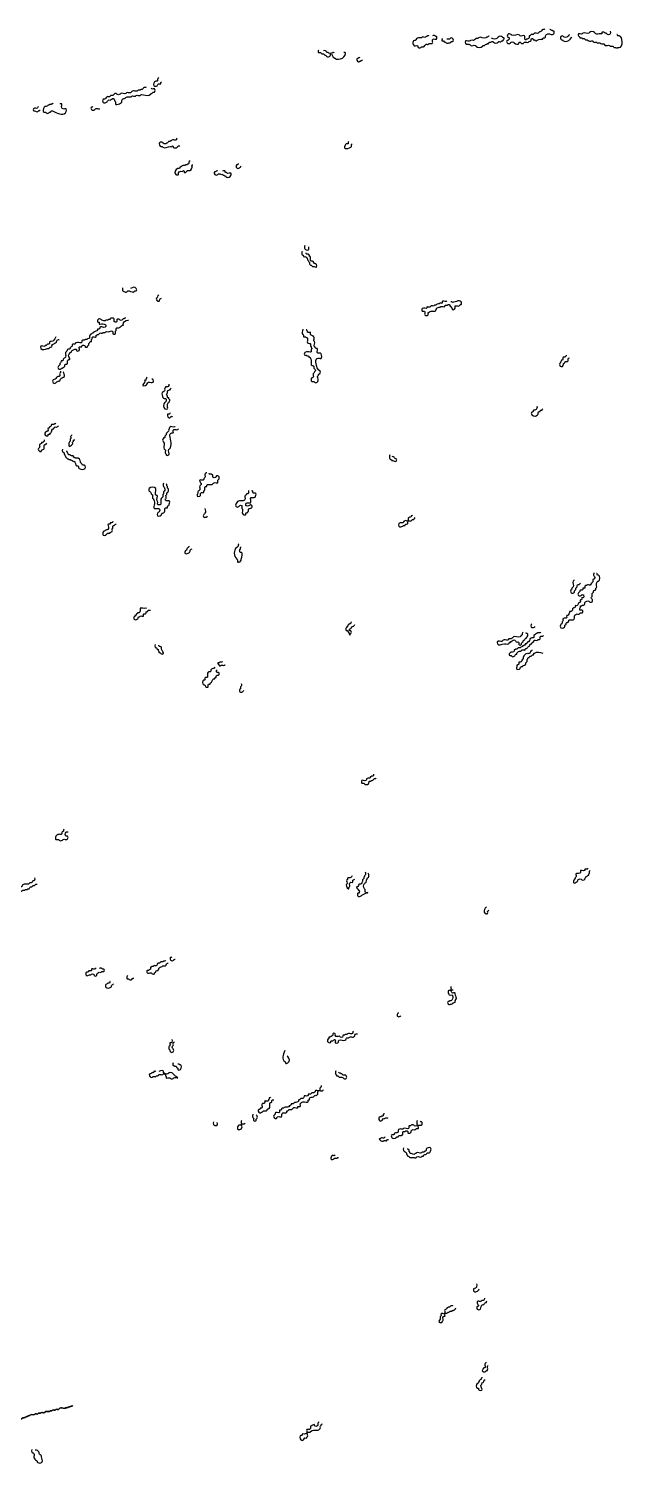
# Model space of a CAD drawing. Header units: metres. Extents: x 0 to 100, y 0 to 141.
# Drawn here: x 77.2 to 100.1, y 85.2 to 140.6 of the extents above; entities that cross this region are included whole.
import ezdxf

# ---------------------------------------------------------------- set-up
doc = ezdxf.new("R2010")
doc.units = ezdxf.units.M

msp = doc.modelspace()

# ---------------------------------------------------------------- linework, layer by layer
for points in [[(92.625, 140.3), (92.6, 140.275), (92.575, 140.275), (92.55, 140.25), (92.525, 140.25), (92.5, 140.225), (92.375, 140.225), (92.35, 140.2), (92.275, 140.2), (92.125, 140.125), (92.1, 140.1), (92.075, 140.1), (92.025, 140.05), (92.025, 139.95), (92.05, 139.925), (92.05, 139.9), (92.2, 139.9), (92.225, 139.825), (92.325, 139.825), (92.35, 139.85), (92.425, 139.85), (92.525, 139.95), (92.625, 139.95), (92.65, 139.975), (92.725, 139.975), (92.775, 140), (92.775, 140.125), (92.8, 140.15), (92.925, 140.15), (92.925, 140.25), (92.9, 140.25), (92.875, 140.275), (92.775, 140.275)], [(93.15, 140.175), (93.15, 140.075), (93.2, 140.075), (93.25, 140.025), (93.275, 140.025), (93.3, 140), (93.4, 140), (93.475, 140.025), (93.5, 140.05), (93.55, 140.05), (93.55, 140.175), (93.45, 140.175), (93.425, 140.15), (93.325, 140.15)], [(94.95, 140.275), (94.9, 140.225), (94.85, 140.225), (94.825, 140.2), (94.55, 140.2), (94.525, 140.175), (94.45, 140.175), (94.425, 140.15), (94.35, 140.1), (94.25, 140.1), (94.225, 140.075), (94.05, 140.075), (94.05, 139.975), (94.075, 139.95), (94.1, 139.95), (94.225, 139.925), (94.25, 139.9), (94.425, 139.9), (94.45, 139.875), (94.7, 139.875), (94.725, 139.9), (94.775, 139.9), (94.8, 139.925), (94.85, 139.95), (94.875, 139.95), (94.9, 139.975), (94.95, 139.975), (94.95, 140), (94.975, 140.025), (95, 140.025), (95.1, 140.05), (95.125, 140.025), (95.3, 140.025), (95.325, 140.05), (95.425, 140.05), (95.45, 140.075), (95.475, 140.075), (95.5, 140.1), (95.525, 140.2), (95.5, 140.2), (95.475, 140.225), (95.3, 140.225), (95.25, 140.175), (95.075, 140.175), (95.05, 140.2)], [(97.1, 140.55), (97.075, 140.525), (97.025, 140.525), (96.925, 140.425), (96.9, 140.425), (96.85, 140.375), (96.7, 140.375), (96.65, 140.325), (96.625, 140.325), (96.55, 140.3), (96.525, 140.275), (96.5, 140.275), (96.5, 140.225), (96.425, 140.15), (96.4, 140.15), (96.375, 140.125), (96.35, 140.125), (96.325, 140.275), (96.15, 140.275), (96.125, 140.3), (95.825, 140.3), (95.8, 140.325), (95.675, 140.325), (95.675, 140.225), (95.7, 140.225), (95.725, 140.15), (95.675, 140.1), (95.65, 140.1), (95.65, 140), (95.775, 140), (95.8, 140.025), (95.9, 140.025), (95.925, 140), (96.1, 139.975), (96.1, 140), (96.125, 140.025), (96.15, 140.025), (96.175, 140), (96.3, 140), (96.325, 140.025), (96.475, 140.025), (96.5, 140.05), (96.575, 140.1), (96.575, 140.15), (96.6, 140.175), (96.625, 140.175), (96.65, 140.15), (96.65, 140.125), (96.7, 140.125), (96.725, 140.1), (96.95, 140.15), (97.025, 140.15), (97.025, 140.175), (97.05, 140.2), (97.1, 140.2), (97.125, 140.225), (97.125, 140.275), (97.175, 140.325), (97.225, 140.35), (97.45, 140.35), (97.45, 140.45), (97.425, 140.45), (97.4, 140.475), (97.375, 140.475), (97.325, 140.525), (97.3, 140.525)], [(98.05, 140.325), (97.95, 140.225), (97.85, 140.225), (97.825, 140.25), (97.725, 140.25), (97.75, 140.125), (97.775, 140.125), (97.8, 140.1), (98.025, 140.1), (98.15, 140.225)], [(99.625, 140.45), (99.625, 140.35), (99.6, 140.325), (99.525, 140.325), (99.475, 140.375), (99.425, 140.375), (99.4, 140.4), (99.3, 140.4), (99.3, 140.35), (99.25, 140.35), (99.075, 140.35), (99.025, 140.4), (98.825, 140.4), (98.8, 140.375), (98.575, 140.375), (98.55, 140.35), (98.4, 140.35), (98.425, 140.25), (98.45, 140.225), (98.45, 140.2), (98.525, 140.2), (98.55, 140.175), (98.625, 140.175), (98.675, 140.125), (98.7, 140.125), (98.775, 140.1), (98.8, 140.075), (98.95, 140.075), (99, 140.025), (99.1, 140.025), (99.125, 140), (99.225, 140), (99.25, 139.975), (99.4, 139.95), (99.4, 139.925), (99.425, 139.9), (99.6, 139.9), (99.625, 139.875), (99.725, 139.875), (99.775, 139.825), (99.825, 139.825), (99.9, 139.8), (99.925, 139.825), (99.975, 139.825), (99.975, 140.275), (99.925, 140.275), (99.9, 140.3), (99.9, 140.325), (99.875, 140.325)], [(88.375, 139.725), (88.375, 139.625), (88.45, 139.625), (88.5, 139.575), (88.575, 139.575), (88.625, 139.525), (88.65, 139.525), (88.7, 139.475), (88.825, 139.5), (88.825, 139.6), (88.775, 139.6), (88.75, 139.625), (88.725, 139.625), (88.65, 139.7), (88.575, 139.7)], [(88.975, 139.65), (88.95, 139.625), (88.9, 139.625), (88.9, 139.525), (89.4, 139.525), (89.4, 139.625), (89.35, 139.625)], [(89.975, 139.45), (89.95, 139.425), (89.925, 139.425), (89.9, 139.4), (89.875, 139.4), (89.85, 139.375), (89.95, 139.275), (89.975, 139.3), (90, 139.3), (90.025, 139.325), (90.05, 139.325), (90.075, 139.35)], [(82.2, 138.675), (82.2, 138.625), (82.175, 138.6), (82.175, 138.55), (82.15, 138.525), (82.1, 138.525), (82.025, 138.35), (82.15, 138.35), (82.225, 138.425), (82.3, 138.425), (82.3, 138.475), (82.325, 138.5)], [(81.725, 138.3), (81.7, 138.275), (81.65, 138.275), (81.575, 138.2), (81.525, 138.2), (81.5, 138.175), (81.425, 138.175), (81.4, 138.15), (81.275, 138.15), (81.15, 138.1), (81.125, 138.075), (80.975, 138.075), (80.95, 138.05), (80.75, 138.05), (80.725, 138.025), (80.6, 138.025), (80.575, 138.05), (80.475, 138), (80.45, 137.975), (80.375, 137.975), (80.325, 137.925), (80.225, 137.925), (80.125, 137.825), (80.075, 137.825), (80.075, 137.7), (80.175, 137.7), (80.225, 137.725), (80.3, 137.8), (80.375, 137.8), (80.4, 137.825), (80.425, 137.825), (80.45, 137.85), (80.475, 137.85), (80.5, 137.825), (80.525, 137.75), (80.55, 137.725), (80.55, 137.65), (80.7, 137.65), (80.8, 137.75), (80.8, 137.775), (80.875, 137.85), (80.9, 137.85), (80.95, 137.9), (81.05, 137.925), (81.15, 137.925), (81.175, 137.95), (81.325, 137.95), (81.35, 137.975), (81.5, 137.975), (81.525, 138), (81.625, 138), (81.9, 138.025), (81.925, 138.05), (81.95, 138.05), (82, 138.1), (82.05, 138.1), (82.05, 138.225), (81.95, 138.225), (81.925, 138.25)], [(77.575, 137.55), (77.5, 137.475), (77.4, 137.475), (77.4, 137.375), (77.425, 137.375), (77.55, 137.35), (77.575, 137.375), (77.6, 137.375), (77.625, 137.4), (77.65, 137.4)], [(78.15, 137.675), (78.125, 137.65), (78.1, 137.65), (78.075, 137.625), (78, 137.625), (77.975, 137.6), (77.95, 137.6), (77.925, 137.575), (77.8, 137.525), (77.8, 137.325), (77.85, 137.325), (77.875, 137.3), (77.975, 137.3), (78, 137.325), (78.025, 137.325), (78.075, 137.375), (78.175, 137.35), (78.65, 137.35), (78.65, 137.45), (78.525, 137.45), (78.475, 137.5), (78.475, 137.65), (78.4, 137.65)], [(79.675, 137.55), (79.65, 137.525), (79.625, 137.525), (79.625, 137.425), (79.75, 137.425), (79.775, 137.45), (79.95, 137.45)], [(82.925, 136.325), (82.9, 136.3), (82.9, 136.275), (82.875, 136.25), (82.725, 136.25), (82.7, 136.225), (82.675, 136.225), (82.65, 136.2), (82.625, 136.2), (82.575, 136.175), (82.525, 136.125), (82.4, 136.125), (82.375, 136.15), (82.25, 136.15), (82.25, 136.05), (82.3, 136), (82.35, 136), (82.375, 135.975), (82.675, 136), (82.725, 136), (82.75, 136.025), (82.775, 136), (82.775, 135.975), (82.925, 135.975), (82.975, 136.025), (83.025, 136.025)], [(89.55, 136.2), (89.525, 136.175), (89.525, 136.125), (89.5, 136.1), (89.45, 136.1), (89.4, 136.05), (89.375, 135.95), (89.575, 135.95), (89.65, 136.025), (89.65, 136.075), (89.675, 136.1)], [(83.425, 135.45), (83.375, 135.4), (83.375, 135.35), (83.35, 135.325), (83.325, 135.325), (83.3, 135.3), (83.25, 135.3), (83.225, 135.275), (83.2, 135.275), (83.125, 135.25), (83.1, 135.225), (83.075, 135.225), (83.05, 135.2), (83.025, 135.2), (83.025, 135.175), (83, 135.15), (82.95, 135.15), (82.875, 134.925), (82.975, 134.925), (82.975, 134.95), (83.075, 135.05), (83.15, 135.05), (83.175, 135.075), (83.2, 135.05), (83.2, 135), (83.275, 135.025), (83.325, 135.075), (83.425, 135.075), (83.475, 135.125), (83.475, 135.15), (83.5, 135.175), (83.5, 135.275), (83.525, 135.3)], [(85.275, 135.35), (85.275, 135.325), (85.25, 135.3), (85.225, 135.3), (85.225, 135.175), (85.325, 135.175), (85.4, 135.25)], [(84.475, 135.075), (84.45, 135.05), (84.425, 135.05), (84.4, 135.025), (84.375, 135.025), (84.375, 134.925), (84.5, 134.925), (84.525, 134.95), (84.625, 134.925), (84.675, 134.925), (84.7, 134.9), (84.725, 134.9), (84.75, 134.875), (84.775, 134.875), (84.8, 134.85), (84.975, 134.85), (85, 134.975), (84.85, 134.975), (84.825, 135), (84.8, 135), (84.775, 135.025), (84.775, 135.05), (84.675, 135.05)], [(87.75, 131.95), (87.75, 131.825), (87.8, 131.775), (87.8, 131.75), (87.85, 131.75), (87.95, 131.65), (87.95, 131.625), (87.975, 131.6), (88, 131.55), (88.025, 131.525), (88.025, 131.475), (88.075, 131.425), (88.1, 131.425), (88.15, 131.375), (88.175, 131.375), (88.3, 131.35), (88.3, 131.45), (88.275, 131.475), (88.25, 131.475), (88.15, 131.575), (88.1, 131.575), (88.075, 131.6), (88.075, 131.675), (88.05, 131.75), (88.025, 131.775), (88.025, 131.8), (87.975, 131.85), (87.925, 131.85), (87.9, 131.875), (87.9, 131.9)], [(87.85, 132.175), (87.85, 132.05), (87.875, 132.025), (88, 132.025), (88, 132.125)], [(80.825, 130.55), (80.825, 130.45), (80.875, 130.4), (81, 130.4), (81.025, 130.425), (81.075, 130.425), (81.275, 130.4), (81.3, 130.425), (81.35, 130.425), (81.35, 130.525), (81.125, 130.525)], [(82.225, 130.275), (82.175, 130.225), (82.175, 130.2), (82.15, 130.175), (82.15, 130.05), (82.25, 130.05), (82.25, 130.075), (82.325, 130.15)], [(93.325, 130.05), (93.3, 130.025), (93.15, 130.025), (93.15, 129.975), (93.125, 129.95), (93.05, 129.95), (93.025, 129.925), (93, 129.925), (92.925, 129.9), (92.9, 129.875), (92.85, 129.875), (92.825, 129.85), (92.725, 129.85), (92.675, 129.8), (92.55, 129.8), (92.55, 129.775), (92.375, 129.75), (92.375, 129.65), (92.45, 129.65), (92.475, 129.625), (92.475, 129.5), (92.6, 129.5), (92.6, 129.575), (92.625, 129.6), (92.75, 129.65), (92.875, 129.65), (92.9, 129.675), (92.9, 129.7), (92.925, 129.725), (92.925, 129.75), (92.95, 129.775), (93.025, 129.8), (93.075, 129.8), (93.1, 129.825), (93.25, 129.825), (93.25, 129.85), (93.275, 129.875), (93.35, 129.875), (93.375, 129.9), (93.45, 129.875), (93.45, 129.825), (93.475, 129.825), (93.5, 129.8), (93.5, 129.775), (93.525, 129.75), (93.525, 129.725), (93.625, 129.725), (93.65, 129.85), (93.8, 129.85), (93.85, 129.9), (93.875, 129.9), (93.875, 130), (93.5, 130), (93.475, 130.025)], [(80.925, 129.4), (80.875, 129.35), (80.85, 129.35), (80.8, 129.3), (80.725, 129.3), (80.7, 129.325), (80.6, 129.325), (80.6, 129.25), (80.575, 129.225), (80.5, 129.25), (80.5, 129.35), (80.35, 129.35), (80.325, 129.325), (80.275, 129.325), (80.25, 129.3), (80.175, 129.3), (80.15, 129.275), (80.1, 129.275), (80.025, 129.3), (80, 129.325), (79.875, 129.325), (79.875, 129.225), (79.9, 129.225), (79.925, 129.2), (79.925, 129.15), (79.95, 129.15), (80.15, 129.125), (80.175, 129.1), (80.175, 129.05), (80.15, 129.025), (79.95, 129.025), (79.95, 129), (79.9, 128.95), (79.85, 128.95), (79.85, 128.925), (79.7, 128.825), (79.675, 128.8), (79.65, 128.8), (79.6, 128.75), (79.575, 128.75), (79.575, 128.725), (79.55, 128.7), (79.55, 128.6), (79.475, 128.575), (79.45, 128.55), (79.375, 128.55), (79.35, 128.525), (79.275, 128.525), (79.25, 128.5), (79.25, 128.45), (79.225, 128.425), (79.175, 128.425), (79, 128.4), (78.975, 128.375), (78.9, 128.375), (78.875, 128.35), (78.875, 128.3), (78.8, 128.225), (78.8, 128.2), (78.775, 128.175), (78.725, 128.175), (78.65, 128.075), (78.625, 128.05), (78.625, 127.875), (78.525, 127.775), (78.525, 127.75), (78.5, 127.725), (78.45, 127.725), (78.45, 127.7), (78.425, 127.65), (78.4, 127.625), (78.4, 127.575), (78.35, 127.525), (78.35, 127.425), (78.45, 127.425), (78.475, 127.45), (78.5, 127.45), (78.525, 127.475), (78.6, 127.525), (78.6, 127.575), (78.625, 127.6), (78.675, 127.6), (78.7, 127.625), (78.7, 127.725), (78.75, 127.775), (78.775, 127.775), (78.75, 127.9), (78.75, 127.975), (78.775, 128), (78.775, 128.025), (78.8, 128.05), (78.825, 128.05), (78.85, 128.075), (78.85, 128.1), (78.875, 128.125), (78.975, 128.175), (79.025, 128.175), (79.05, 128.15), (79.05, 128.125), (79.15, 128.125), (79.15, 128.25), (79.175, 128.275), (79.25, 128.275), (79.25, 128.3), (79.35, 128.325), (79.375, 128.3), (79.375, 128.275), (79.475, 128.275), (79.475, 128.3), (79.525, 128.35), (79.525, 128.4), (79.55, 128.425), (79.575, 128.475), (79.625, 128.475), (79.625, 128.55), (79.65, 128.575), (79.65, 128.625), (79.675, 128.65), (79.8, 128.65), (79.8, 128.7), (79.825, 128.725), (79.875, 128.75), (79.9, 128.75), (79.95, 128.8), (80.05, 128.8), (80.075, 128.825), (80.15, 128.825), (80.175, 128.85), (80.275, 128.85), (80.425, 128.875), (80.45, 128.85), (80.45, 128.775), (80.55, 128.775), (80.55, 128.875), (80.575, 128.9), (80.575, 128.975), (80.6, 129), (80.625, 129), (80.725, 129.025), (80.775, 129.075), (80.8, 129.075), (80.825, 129.1), (80.85, 129.1), (80.85, 129.125), (81.025, 129.3), (81.05, 129.3)], [(78.25, 128.65), (78.075, 128.475), (78.025, 128.475), (78, 128.45), (78, 128.4), (77.975, 128.375), (77.95, 128.375), (77.9, 128.35), (77.875, 128.325), (77.85, 128.325), (77.825, 128.3), (77.675, 128.3), (77.675, 128.2), (77.925, 128.2), (78, 128.225), (78.025, 128.25), (78.05, 128.25), (78.075, 128.275), (78.1, 128.275), (78.1, 128.325), (78.15, 128.375), (78.2, 128.4), (78.225, 128.425), (78.25, 128.425), (78.275, 128.45), (78.275, 128.475), (78.35, 128.55), (78.375, 128.55)], [(87.775, 128.95), (87.775, 128.75), (87.8, 128.725), (87.8, 128.65), (87.875, 128.65), (87.9, 128.625), (87.925, 128.625), (87.95, 128.6), (87.95, 128.425), (88.025, 128.4), (88.05, 128.4), (88.075, 128.375), (88.075, 128.3), (88.1, 128.275), (88.1, 128.225), (88.125, 128.2), (88.1, 128.175), (88.1, 128.075), (87.85, 128.05), (87.85, 127.95), (87.9, 127.95), (87.925, 127.925), (87.975, 127.925), (88, 127.9), (88, 127.875), (88.025, 127.875), (88.075, 127.825), (88.1, 127.7), (88.1, 127.575), (88.125, 127.55), (88.15, 127.55), (88.2, 127.5), (88.2, 127.45), (88.25, 127.4), (88.25, 127.325), (88.225, 127.3), (88.2, 127.25), (88.175, 127.225), (88.175, 127.1), (88.15, 127.075), (88.125, 127.075), (88.125, 126.925), (88.2, 126.925), (88.225, 126.9), (88.325, 126.9), (88.35, 127.075), (88.35, 127.15), (88.375, 127.175), (88.375, 127.2), (88.4, 127.225), (88.425, 127.225), (88.425, 127.35), (88.4, 127.35), (88.375, 127.375), (88.3, 127.55), (88.3, 127.8), (88.325, 127.825), (88.475, 127.825), (88.475, 128), (88.45, 128.025), (88.35, 128.025), (88.325, 128.05), (88.325, 128.2), (88.25, 128.225), (88.25, 128.25), (88.225, 128.275), (88.225, 128.475), (88.2, 128.5), (88.2, 128.65), (88.175, 128.675), (88.175, 128.7), (88.15, 128.7), (88.1, 128.725), (88.075, 128.75), (88.075, 128.825), (87.975, 128.825), (87.95, 128.85), (87.95, 128.875), (87.925, 128.9), (87.925, 128.925), (87.9, 128.925)], [(97.925, 127.95), (97.925, 127.925), (97.875, 127.875), (97.825, 127.875), (97.8, 127.85), (97.8, 127.775), (97.775, 127.75), (97.75, 127.75), (97.725, 127.7), (97.725, 127.675), (97.7, 127.65), (97.7, 127.525), (97.8, 127.525), (97.8, 127.55), (97.825, 127.575), (97.825, 127.625), (97.875, 127.65), (97.875, 127.675), (97.9, 127.7), (97.975, 127.7), (98, 127.725), (98, 127.8), (98.05, 127.85)], [(78.425, 127.325), (78.425, 127.275), (78.4, 127.25), (78.4, 127.15), (78.375, 127.125), (78.325, 127.125), (78.225, 127.025), (78.15, 127), (78.15, 126.875), (78.25, 126.875), (78.3, 126.925), (78.325, 126.925), (78.35, 126.95), (78.375, 126.95), (78.45, 127.05), (78.475, 127.075), (78.5, 127.075), (78.525, 127.1), (78.55, 127.1), (78.55, 127.275), (78.525, 127.3)], [(81.775, 127.1), (81.75, 127.075), (81.75, 127.05), (81.725, 127.025), (81.725, 127), (81.7, 126.975), (81.675, 126.975), (81.675, 126.95), (81.6, 126.775), (81.7, 126.775), (81.825, 126.9), (82, 126.9), (82, 127), (81.975, 127.025), (81.95, 127.025)], [(82.6, 126.825), (82.6, 126.775), (82.55, 126.725), (82.475, 126.725), (82.475, 126.7), (82.45, 126.675), (82.45, 126.6), (82.35, 126.5), (82.35, 126.4), (82.425, 126.275), (82.475, 126.275), (82.5, 126.25), (82.5, 126.175), (82.45, 126.125), (82.45, 125.875), (82.55, 125.875), (82.55, 126.025), (82.6, 126.125), (82.625, 126.15), (82.625, 126.25), (82.6, 126.275), (82.6, 126.3), (82.575, 126.3), (82.55, 126.325), (82.55, 126.375), (82.525, 126.4), (82.55, 126.5), (82.55, 126.55), (82.6, 126.6), (82.625, 126.6), (82.65, 126.625), (82.675, 126.625), (82.675, 126.65), (82.7, 126.675)], [(82.65, 125.725), (82.65, 125.7), (82.625, 125.675), (82.575, 125.675), (82.55, 125.65), (82.65, 125.525), (82.7, 125.575), (82.725, 125.575), (82.75, 125.6)], [(96.8, 125.975), (96.8, 125.9), (96.725, 125.825), (96.675, 125.825), (96.65, 125.8), (96.65, 125.775), (96.625, 125.75), (96.6, 125.75), (96.6, 125.65), (96.85, 125.675), (96.85, 125.725), (96.9, 125.775), (96.925, 125.775), (96.925, 125.8), (96.95, 125.825), (97, 125.825), (97, 125.85), (97.025, 125.875)], [(78.25, 125.325), (78.225, 125.3), (78.2, 125.3), (78.175, 125.275), (78.1, 125.275), (78.075, 125.25), (78.075, 125.225), (78, 125.175), (78, 125.15), (77.975, 125.125), (77.95, 125.125), (77.95, 125.05), (77.9, 125), (77.875, 125), (77.85, 124.85), (77.95, 124.85), (77.95, 124.875), (77.975, 124.9), (78.025, 124.9), (78.025, 124.925), (78.05, 124.95), (78.1, 125.05), (78.15, 125.1), (78.175, 125.1), (78.175, 125.125), (78.225, 125.175), (78.3, 125.175), (78.35, 125.225)], [(82.85, 125.2), (82.825, 125.175), (82.65, 125.175), (82.65, 125.15), (82.625, 125.125), (82.625, 125.1), (82.6, 125.075), (82.6, 125.025), (82.55, 124.975), (82.5, 124.9), (82.5, 124.875), (82.45, 124.825), (82.45, 124.775), (82.425, 124.75), (82.4, 124.75), (82.4, 124.725), (82.375, 124.7), (82.425, 124.55), (82.425, 124.325), (82.475, 124.275), (82.475, 124.15), (82.5, 124.125), (82.5, 124.1), (82.6, 124.1), (82.6, 124.3), (82.625, 124.325), (82.65, 124.85), (82.65, 124.875), (82.725, 124.95), (82.775, 124.95), (82.775, 125.05), (82.8, 125.075), (82.95, 125.075), (82.975, 125.1)], [(77.8, 124.675), (77.8, 124.65), (77.725, 124.575), (77.7, 124.575), (77.7, 124.55), (77.675, 124.525), (77.625, 124.5), (77.625, 124.4), (77.6, 124.375), (77.6, 124.25), (77.7, 124.25), (77.7, 124.275), (77.75, 124.3), (77.8, 124.35), (77.8, 124.475), (77.825, 124.5), (77.85, 124.5), (77.9, 124.55)], [(78.85, 124.875), (78.85, 124.85), (78.825, 124.825), (78.825, 124.725), (78.8, 124.7), (78.8, 124.625), (78.775, 124.6), (78.775, 124.425), (78.875, 124.5), (78.9, 124.525), (78.9, 124.6), (78.925, 124.625), (78.925, 124.65), (78.95, 124.675), (78.975, 124.675)], [(78.5, 124.325), (78.5, 124.225), (78.575, 124.15), (78.575, 124.125), (78.6, 124.1), (78.6, 124.075), (78.625, 124.05), (78.625, 124.025), (78.65, 124), (78.675, 123.975), (78.7, 123.95), (78.725, 123.95), (78.75, 123.925), (78.8, 123.925), (78.825, 123.9), (78.85, 123.9), (78.9, 123.85), (78.95, 123.85), (79.05, 123.675), (79.1, 123.675), (79.125, 123.65), (79.125, 123.6), (79.15, 123.575), (79.375, 123.575), (79.375, 123.675), (79.35, 123.7), (79.275, 123.7), (79.25, 123.75), (79.2, 123.8), (79.2, 123.825), (79.05, 123.975), (79, 123.975), (78.975, 124), (78.95, 124), (78.925, 124.025), (78.925, 124.05), (78.825, 124.075), (78.8, 124.1), (78.75, 124.1), (78.725, 124.125), (78.725, 124.15), (78.7, 124.175), (78.7, 124.2), (78.675, 124.225), (78.675, 124.25)], [(91.125, 124.1), (91.125, 123.95), (91.15, 123.925), (91.175, 123.925), (91.2, 123.9), (91.2, 123.875), (91.225, 123.875), (91.375, 123.85), (91.375, 123.95), (91.35, 123.95), (91.275, 124.025), (91.25, 124.025), (91.225, 124.05)], [(82.4, 123), (82.4, 122.875), (82.425, 122.85), (82.425, 122.7), (82.4, 122.675), (82.4, 122.6), (82.375, 122.575), (82.375, 122.475), (82.325, 122.425), (82.3, 122.25), (82.3, 122.2), (82.275, 122.175), (82.2, 122.175), (82.175, 122.2), (82.175, 122.3), (82.15, 122.325), (82.15, 122.525), (82.125, 122.525), (82.1, 122.8), (81.85, 122.8), (81.85, 122.7), (81.925, 122.625), (81.925, 122.6), (81.975, 122.55), (81.975, 122.425), (82, 122.4), (82.05, 122.225), (82.05, 122.025), (82.225, 122.025), (82.25, 122), (82.25, 121.925), (82.175, 121.85), (82.175, 121.75), (82.275, 121.75), (82.325, 121.8), (82.35, 121.85), (82.375, 121.85), (82.45, 121.925), (82.45, 122.025), (82.475, 122.05), (82.55, 122.05), (82.55, 122.1), (82.6, 122.15), (82.625, 122.2), (82.625, 122.325), (82.5, 122.325), (82.475, 122.35), (82.475, 122.4), (82.5, 122.425), (82.5, 122.55), (82.525, 122.575), (82.525, 122.6), (82.55, 122.65), (82.575, 122.675), (82.575, 122.8), (82.55, 122.825), (82.55, 122.875), (82.525, 122.9), (82.525, 122.95), (82.5, 122.975)], [(84.05, 123.425), (84.05, 123.4), (84, 123.35), (84, 123.225), (83.95, 123.175), (83.95, 123.15), (83.925, 123.125), (83.8, 123.125), (83.825, 123.025), (83.85, 123), (83.85, 122.95), (83.8, 122.9), (83.8, 122.75), (83.725, 122.675), (83.725, 122.625), (83.7, 122.5), (83.8, 122.5), (83.825, 122.525), (83.825, 122.575), (83.9, 122.65), (83.95, 122.65), (83.95, 122.7), (83.975, 122.725), (84, 122.775), (84, 122.85), (84.025, 122.875), (84.075, 122.875), (84.075, 122.925), (84.1, 122.95), (84.25, 122.95), (84.3, 122.975), (84.35, 123.025), (84.5, 123.025), (84.5, 123.125), (84.525, 123.15), (84.525, 123.275), (84.425, 123.275), (84.425, 123.25), (84.325, 123.225), (84.3, 123.25), (84.3, 123.325), (84.275, 123.325), (84.25, 123.35), (84.175, 123.35), (84.15, 123.375)], [(85.675, 122.725), (85.675, 122.625), (85.65, 122.6), (85.6, 122.6), (85.6, 122.575), (85.55, 122.525), (85.55, 122.4), (85.475, 122.325), (85.325, 122.325), (85.2, 122.225), (85.2, 122.1), (85.3, 122.1), (85.35, 122.15), (85.4, 122.15), (85.425, 122.125), (85.425, 122.025), (85.45, 122), (85.45, 121.975), (85.475, 121.8), (85.575, 121.8), (85.575, 121.825), (85.625, 121.875), (85.65, 121.875), (85.65, 121.9), (85.675, 121.925), (85.675, 122), (85.7, 122.025), (85.8, 122.05), (85.8, 122.15), (85.7, 122.15), (85.675, 122.125), (85.6, 122.125), (85.575, 122.15), (85.575, 122.2), (85.625, 122.25), (85.75, 122.25), (85.775, 122.45), (85.9, 122.45), (85.95, 122.5), (85.95, 122.625), (85.875, 122.625), (85.85, 122.65), (85.85, 122.7), (85.8, 122.7)], [(84, 122.025), (84, 121.85), (83.95, 121.8), (83.95, 121.7), (84.05, 121.7), (84.1, 121.75)], [(80.45, 121.525), (80.4, 121.475), (80.35, 121.475), (80.35, 121.45), (80.325, 121.425), (80.275, 121.425), (80.275, 121.25), (80.225, 121.2), (80.2, 121.2), (80.15, 121.175), (80.125, 121.15), (80.1, 121.15), (80.075, 121.125), (80.075, 121), (80.175, 121), (80.25, 121.075), (80.325, 121.075), (80.35, 121.1), (80.4, 121.125), (80.425, 121.15), (80.425, 121.25), (80.45, 121.275), (80.45, 121.35), (80.475, 121.375), (80.5, 121.375), (80.55, 121.425), (80.575, 121.425)], [(92, 121.775), (91.975, 121.75), (91.95, 121.75), (91.95, 121.725), (91.925, 121.7), (91.9, 121.7), (91.875, 121.675), (91.85, 121.675), (91.825, 121.55), (91.7, 121.55), (91.675, 121.525), (91.65, 121.525), (91.65, 121.5), (91.625, 121.475), (91.6, 121.475), (91.475, 121.45), (91.475, 121.35), (91.625, 121.35), (91.65, 121.375), (91.725, 121.375), (91.725, 121.4), (91.75, 121.425), (91.775, 121.425), (91.825, 121.45), (91.825, 121.525), (91.85, 121.55), (91.95, 121.55), (92, 121.6), (92.025, 121.6), (92.1, 121.675)], [(83.375, 120.575), (83.375, 120.55), (83.3, 120.475), (83.3, 120.45), (83.25, 120.4), (83.225, 120.3), (83.35, 120.3), (83.425, 120.375), (83.425, 120.4), (83.5, 120.475)], [(85.3, 120.65), (85.275, 120.625), (85.275, 120.575), (85.225, 120.525), (85.225, 120.075), (85.25, 120.05), (85.25, 119.975), (85.35, 119.975), (85.375, 120), (85.4, 120.075), (85.4, 120.325), (85.375, 120.325), (85.35, 120.35), (85.35, 120.45), (85.375, 120.475), (85.375, 120.525), (85.4, 120.55)], [(99, 119.55), (99, 119.425), (99.025, 119.4), (99.025, 119.325), (99, 119.3), (98.975, 119.3), (98.95, 119.275), (98.95, 119.2), (98.9, 119.15), (98.85, 119.075), (98.725, 119.075), (98.7, 119.05), (98.675, 119.05), (98.65, 119.025), (98.65, 118.975), (98.625, 118.95), (98.575, 118.95), (98.575, 118.9), (98.475, 118.875), (98.45, 118.85), (98.45, 118.825), (98.4, 118.775), (98.4, 118.675), (98.5, 118.675), (98.525, 118.7), (98.575, 118.7), (98.6, 118.675), (98.575, 118.575), (98.525, 118.575), (98.525, 118.525), (98.5, 118.5), (98.475, 118.5), (98.475, 118.425), (98.45, 118.4), (98.425, 118.4), (98.4, 118.375), (98.325, 118.275), (98.275, 118.275), (98.275, 118.225), (98.25, 118.2), (98.225, 118.2), (98.2, 118.175), (98.175, 118.175), (98.175, 118.1), (98.15, 118.075), (98.1, 118.05), (98.05, 118.05), (98.05, 118), (98.025, 117.975), (98.025, 117.95), (97.975, 117.9), (97.95, 117.9), (97.95, 117.825), (97.925, 117.8), (97.8, 117.775), (97.8, 117.675), (97.775, 117.65), (97.775, 117.6), (97.725, 117.55), (97.725, 117.425), (97.825, 117.425), (97.875, 117.475), (97.875, 117.525), (97.925, 117.55), (97.925, 117.6), (97.95, 117.625), (97.975, 117.625), (98.025, 117.675), (98.025, 117.7), (98.05, 117.725), (98.175, 117.725), (98.25, 117.8), (98.275, 117.925), (98.3, 117.925), (98.325, 117.95), (98.425, 117.95), (98.475, 118), (98.55, 118), (98.55, 118.1), (98.475, 118.1), (98.45, 118.125), (98.475, 118.225), (98.475, 118.25), (98.5, 118.275), (98.525, 118.275), (98.55, 118.3), (98.6, 118.3), (98.65, 118.35), (98.65, 118.4), (98.675, 118.425), (98.725, 118.45), (98.8, 118.45), (98.825, 118.425), (98.925, 118.425), (98.925, 118.525), (98.9, 118.55), (98.9, 118.6), (98.925, 118.625), (98.925, 118.725), (98.95, 118.775), (98.975, 118.8), (98.975, 118.825), (99.025, 118.875), (99.05, 118.875), (99.075, 118.9), (99.075, 118.95), (99.1, 118.975), (99.1, 119.05), (99.125, 119.2), (99.15, 119.225), (99.175, 119.225), (99.175, 119.45), (99.15, 119.45), (99.125, 119.475), (99.125, 119.5), (99.1, 119.525)], [(98.225, 119.275), (98.225, 119.25), (98.2, 119.225), (98.2, 119), (98.15, 118.95), (98.15, 118.925), (98.125, 118.9), (98.125, 118.775), (98.225, 118.775), (98.25, 118.825), (98.25, 118.85), (98.3, 118.9), (98.3, 118.95), (98.35, 119), (98.35, 119.05), (98.4, 119.1), (98.425, 119.1), (98.475, 119.15)], [(81.75, 118.2), (81.725, 118.175), (81.5, 118.175), (81.5, 118.075), (81.425, 118), (81.4, 118), (81.4, 117.975), (81.35, 117.95), (81.35, 117.925), (81.325, 117.9), (81.3, 117.9), (81.3, 117.875), (81.275, 117.85), (81.275, 117.75), (81.425, 117.8), (81.425, 117.825), (81.45, 117.85), (81.475, 117.85), (81.5, 117.875), (81.625, 117.875), (81.625, 117.95), (81.725, 117.975), (81.725, 118), (81.775, 118.05), (81.8, 118.05), (81.8, 118.075), (81.825, 118.1), (81.9, 118.1)], [(89.65, 117.65), (89.625, 117.625), (89.625, 117.6), (89.6, 117.575), (89.575, 117.575), (89.55, 117.55), (89.525, 117.55), (89.5, 117.475), (89.475, 117.475), (89.475, 117.45), (89.45, 117.425), (89.45, 117.325), (89.475, 117.325), (89.5, 117.3), (89.6, 117.15), (89.6, 117.175), (89.625, 117.2), (89.625, 117.3), (89.6, 117.3), (89.575, 117.325), (89.575, 117.375), (89.625, 117.4), (89.65, 117.425), (89.65, 117.45), (89.675, 117.475), (89.7, 117.475), (89.775, 117.55)], [(96.6, 117.575), (96.575, 117.55), (96.575, 117.45), (96.7, 117.45), (96.725, 117.475)], [(96.275, 117.25), (96.225, 117.2), (96.225, 117.15), (96.2, 117.125), (96.175, 117.125), (96.175, 117.1), (96.15, 117.075), (95.9, 117.075), (95.85, 117.025), (95.725, 117), (95.7, 117), (95.7, 116.975), (95.675, 116.95), (95.5, 116.95), (95.45, 116.9), (95.275, 116.9), (95.275, 116.8), (95.55, 116.8), (95.725, 116.825), (95.75, 116.85), (95.775, 116.85), (95.775, 116.875), (95.8, 116.9), (95.825, 116.9), (95.85, 116.925), (95.975, 116.925), (96, 116.875), (96.075, 116.875), (96.1, 116.85), (96.1, 116.775), (96.2, 116.775), (96.2, 116.825), (96.275, 116.9), (96.275, 116.925), (96.3, 116.95), (96.35, 117), (96.375, 117.025), (96.4, 117.025), (96.4, 117.05), (96.425, 117.075), (96.425, 117.2), (96.4, 117.2), (96.375, 117.225)], [(96.95, 117.25), (96.925, 117.225), (96.825, 117.225), (96.8, 117.2), (96.775, 117.2), (96.725, 117.15), (96.7, 117.15), (96.675, 117.125), (96.675, 117.05), (96.575, 117.025), (96.525, 116.975), (96.525, 116.95), (96.5, 116.925), (96.5, 116.9), (96.475, 116.875), (96.45, 116.875), (96.425, 116.85), (96.4, 116.8), (96.35, 116.8), (96.35, 116.775), (96.325, 116.75), (96.3, 116.75), (96.275, 116.725), (96.25, 116.725), (96.25, 116.7), (96.175, 116.675), (96.15, 116.65), (96.075, 116.65), (96.025, 116.6), (95.975, 116.6), (95.95, 116.575), (95.925, 116.575), (95.925, 116.525), (95.75, 116.45), (95.75, 116.35), (95.8, 116.35), (95.825, 116.325), (95.925, 116.325), (96, 116.4), (96.025, 116.4), (96.025, 116.45), (96.05, 116.475), (96.125, 116.525), (96.175, 116.525), (96.225, 116.575), (96.35, 116.575), (96.35, 116.6), (96.375, 116.625), (96.4, 116.625), (96.475, 116.7), (96.525, 116.725), (96.525, 116.75), (96.575, 116.8), (96.6, 116.8), (96.6, 116.825), (96.65, 116.875), (96.675, 116.875), (96.675, 116.925), (96.825, 116.95), (96.85, 116.975), (96.9, 116.975), (96.925, 117), (96.925, 117.075), (96.95, 117.1), (97.025, 117.1), (97.05, 117.125)], [(82.075, 116.775), (82.075, 116.675), (82.1, 116.65), (82.125, 116.65), (82.15, 116.625), (82.15, 116.6), (82.175, 116.6), (82.2, 116.55), (82.225, 116.525), (82.225, 116.475), (82.25, 116.475), (82.3, 116.425), (82.4, 116.425), (82.325, 116.6), (82.325, 116.65), (82.275, 116.7), (82.25, 116.7), (82.225, 116.725), (82.225, 116.75)], [(96.6, 116.575), (96.6, 116.55), (96.575, 116.525), (96.55, 116.525), (96.55, 116.5), (96.475, 116.425), (96.425, 116.425), (96.275, 116.275), (96.25, 116.2), (96.225, 116.2), (96.225, 116.175), (96.15, 116.1), (96.1, 116.1), (96.1, 116.025), (96.075, 116), (96.05, 116), (96.025, 115.925), (96.025, 115.825), (96.125, 115.825), (96.15, 115.85), (96.15, 115.875), (96.2, 115.925), (96.225, 115.925), (96.25, 115.95), (96.375, 116.025), (96.375, 116.075), (96.425, 116.125), (96.425, 116.2), (96.45, 116.225), (96.45, 116.25), (96.475, 116.275), (96.5, 116.275), (96.525, 116.325), (96.575, 116.325), (96.625, 116.375), (96.65, 116.375), (96.675, 116.4), (96.675, 116.425), (96.7, 116.45), (97.025, 116.45)], [(84.375, 115.9), (84.325, 115.85), (84.3, 115.85), (84.225, 115.775), (84.225, 115.75), (84.2, 115.725), (84.15, 115.725), (84.1, 115.675), (84.075, 115.5), (84.025, 115.5), (84, 115.475), (84, 115.425), (83.975, 115.4), (83.95, 115.4), (83.95, 115.225), (84, 115.225), (84.025, 115.15), (84.125, 115.15), (84.125, 115.225), (84.15, 115.25), (84.2, 115.25), (84.2, 115.275), (84.25, 115.325), (84.3, 115.425), (84.325, 115.45), (84.375, 115.45), (84.375, 115.475), (84.4, 115.5), (84.425, 115.5), (84.425, 115.55), (84.45, 115.575), (84.5, 115.6), (84.525, 115.6), (84.525, 115.7), (84.475, 115.7), (84.45, 115.725), (84.45, 115.775), (84.475, 115.8)], [(84.675, 116.125), (84.65, 116.1), (84.575, 116.1), (84.55, 116.075), (84.5, 116.075), (84.6, 115.95), (84.625, 115.975), (84.75, 115.975), (84.775, 116)], [(85.4, 115.275), (85.4, 115.175), (85.375, 115.15), (85.375, 115.075), (85.35, 115.05), (85.35, 114.95), (85.45, 114.95), (85.5, 115)], [(90.5, 111.775), (90.5, 111.725), (90.475, 111.7), (90.425, 111.7), (90.4, 111.675), (90.375, 111.675), (90.375, 111.65), (90.35, 111.625), (90.325, 111.625), (90.25, 111.6), (90.225, 111.575), (90.225, 111.55), (90.2, 111.525), (90.05, 111.525), (90.05, 111.425), (90.125, 111.425), (90.15, 111.4), (90.3, 111.4), (90.325, 111.475), (90.35, 111.5), (90.4, 111.5), (90.425, 111.525), (90.45, 111.525), (90.525, 111.6), (90.575, 111.6), (90.6, 111.625)], [(78.575, 109.65), (78.55, 109.625), (78.55, 109.6), (78.475, 109.525), (78.475, 109.475), (78.45, 109.45), (78.425, 109.45), (78.3, 109.425), (78.25, 109.375), (78.25, 109.25), (78.35, 109.25), (78.375, 109.225), (78.5, 109.225), (78.525, 109.25), (78.7, 109.275), (78.7, 109.375), (78.65, 109.375), (78.625, 109.4), (78.625, 109.5), (78.675, 109.55), (78.725, 109.55)], [(90.175, 108), (90.175, 107.875), (90.15, 107.85), (90.15, 107.825), (90.125, 107.8), (90.125, 107.75), (90.075, 107.7), (90.075, 107.675), (90.05, 107.575), (90, 107.525), (89.95, 107.525), (89.925, 107.5), (89.925, 107.475), (89.875, 107.425), (89.85, 107.425), (89.925, 107.3), (89.95, 107.275), (89.95, 107.2), (89.925, 107.175), (89.9, 107.175), (89.9, 107.075), (90.025, 107.075), (90.05, 107.1), (90.275, 107.2), (90.2, 107.2), (90.175, 107.225), (90.175, 107.325), (90.15, 107.35), (90.15, 107.55), (90.175, 107.575), (90.225, 107.65), (90.225, 107.7), (90.25, 107.725), (90.25, 107.75), (90.3, 107.8), (90.3, 107.925), (90.275, 107.95)], [(98.75, 108.15), (98.75, 108.125), (98.725, 108.1), (98.65, 108.1), (98.65, 108.075), (98.625, 108.05), (98.475, 108.05), (98.475, 107.975), (98.45, 107.95), (98.3, 107.925), (98.3, 107.8), (98.275, 107.775), (98.275, 107.75), (98.25, 107.725), (98.25, 107.7), (98.225, 107.675), (98.225, 107.575), (98.35, 107.625), (98.375, 107.65), (98.375, 107.675), (98.425, 107.725), (98.5, 107.725), (98.525, 107.7), (98.625, 107.7), (98.65, 107.725), (98.7, 107.825), (98.725, 107.825), (98.775, 107.875), (98.8, 107.875), (98.8, 107.925), (98.825, 107.95), (98.825, 108.025), (98.85, 108.05)], [(77.425, 107.775), (77.425, 107.675), (77.4, 107.65), (77.375, 107.65), (77.3, 107.575), (77.25, 107.575), (77.2, 107.525), (77.175, 107.525), (76.975, 107.5), (76.95, 107.475), (76.95, 107.45), (76.925, 107.425), (76.775, 107.425), (76.75, 107.4), (76.75, 107.3), (76.825, 107.275), (76.95, 107.275), (76.975, 107.3), (77.05, 107.3), (77.075, 107.325), (77.15, 107.325), (77.175, 107.35), (77.225, 107.35), (77.25, 107.4), (77.275, 107.425), (77.325, 107.425), (77.375, 107.475), (77.425, 107.475), (77.475, 107.525), (77.525, 107.525)], [(89.675, 107.85), (89.6, 107.775), (89.525, 107.775), (89.5, 107.75), (89.5, 107.725), (89.475, 107.7), (89.475, 107.525), (89.45, 107.5), (89.55, 107.35), (89.55, 107.4), (89.575, 107.425), (89.575, 107.55), (89.625, 107.6), (89.7, 107.6), (89.7, 107.65), (89.775, 107.725)], [(94.85, 106.65), (94.8, 106.6), (94.8, 106.4), (94.9, 106.4), (94.9, 106.475), (94.95, 106.525)], [(82.725, 104.725), (82.7, 104.7), (82.675, 104.7), (82.675, 104.6), (82.8, 104.6), (82.825, 104.625), (82.85, 104.625)], [(79.8, 104.3), (79.75, 104.25), (79.625, 104.25), (79.625, 104.2), (79.6, 104.175), (79.525, 104.175), (79.475, 104.125), (79.425, 104.125), (79.425, 104), (79.55, 104.025), (79.6, 104.025), (79.625, 104.05), (79.7, 104.05), (79.725, 104.025), (79.725, 104), (79.825, 104), (79.825, 104.05), (79.875, 104.1), (79.925, 104.125), (80, 104.125), (80.025, 104.15), (80.1, 104.15), (80.1, 104.25), (80.05, 104.25), (80.025, 104.275), (79.925, 104.275)], [(82.475, 104.575), (82.45, 104.55), (82.4, 104.55), (82.375, 104.525), (82.3, 104.525), (82.25, 104.475), (82.2, 104.475), (82.15, 104.425), (82.125, 104.375), (82.025, 104.375), (82, 104.35), (81.95, 104.35), (81.925, 104.325), (81.9, 104.325), (81.9, 104.25), (81.85, 104.225), (81.825, 104.2), (81.775, 104.2), (81.775, 104.1), (81.925, 104.1), (81.95, 104.075), (82.05, 104.075), (82.05, 104.1), (82.1, 104.125), (82.1, 104.15), (82.15, 104.2), (82.2, 104.2), (82.2, 104.225), (82.225, 104.25), (82.225, 104.275), (82.35, 104.35), (82.375, 104.375), (82.475, 104.375), (82.5, 104.4), (82.5, 104.425), (82.55, 104.475), (82.575, 104.475)], [(80.35, 103.775), (80.325, 103.75), (80.325, 103.725), (80.3, 103.7), (80.25, 103.7), (80.225, 103.675), (80.175, 103.65), (80.175, 103.55), (80.375, 103.55), (80.4, 103.575), (80.4, 103.6), (80.475, 103.675)], [(81.025, 104), (81, 103.975), (81, 103.875), (81.05, 103.875), (81.075, 103.85), (81.175, 103.85), (81.225, 103.9), (81.25, 103.9)], [(93.475, 103.575), (93.475, 103.45), (93.45, 103.425), (93.4, 103.425), (93.4, 103.275), (93.425, 103.25), (93.525, 103.25), (93.55, 103.1), (93.475, 103.025), (93.425, 103.025), (93.4, 103), (93.375, 103), (93.375, 102.9), (93.5, 102.9), (93.55, 102.925), (93.575, 102.95), (93.6, 102.95), (93.625, 102.975), (93.65, 102.975), (93.65, 103.05), (93.675, 103.075), (93.65, 103.3), (93.65, 103.325), (93.55, 103.325), (93.5, 103.375), (93.5, 103.425), (93.525, 103.45), (93.575, 103.45)], [(91.45, 102.575), (91.45, 102.55), (91.425, 102.525), (91.425, 102.425), (91.525, 102.425), (91.55, 102.45)], [(82.725, 101.525), (82.725, 101.425), (82.7, 101.4), (82.65, 101.4), (82.65, 101.3), (82.625, 101.275), (82.625, 101.15), (82.65, 101.125), (82.65, 101.1), (82.675, 101.05), (82.775, 101.05), (82.775, 101.175), (82.75, 101.2), (82.75, 101.275), (82.775, 101.3), (82.775, 101.4), (82.8, 101.425), (82.825, 101.425)], [(89.725, 101.85), (89.7, 101.825), (89.7, 101.8), (89.65, 101.75), (89.5, 101.75), (89.475, 101.725), (89.4, 101.725), (89.375, 101.7), (89.325, 101.7), (89.3, 101.625), (89.225, 101.625), (89.2, 101.65), (89.05, 101.65), (89.025, 101.675), (89.025, 101.75), (88.925, 101.75), (88.925, 101.7), (88.9, 101.675), (88.825, 101.625), (88.775, 101.625), (88.775, 101.575), (88.75, 101.55), (88.75, 101.425), (88.85, 101.425), (88.85, 101.45), (88.875, 101.475), (88.9, 101.475), (89, 101.525), (89.025, 101.5), (89.025, 101.4), (89.125, 101.4), (89.15, 101.425), (89.15, 101.475), (89.175, 101.5), (89.4, 101.5), (89.45, 101.55), (89.475, 101.6), (89.55, 101.6), (89.575, 101.625), (89.725, 101.625), (89.775, 101.675), (89.775, 101.7), (89.825, 101.75), (89.875, 101.75)], [(87.075, 101.1), (87.075, 100.675), (87.1, 100.65), (87.1, 100.625), (87.2, 100.625), (87.2, 100.875), (87.175, 100.9)], [(82.1, 100.325), (82.075, 100.3), (82.025, 100.3), (82.025, 100.275), (82, 100.25), (81.95, 100.25), (81.9, 100.2), (81.875, 100.2), (81.85, 100.175), (81.975, 100.075), (82, 100.1), (82.1, 100.1), (82.125, 100.125), (82.175, 100.125), (82.225, 100.175), (82.375, 100.175), (82.4, 100.2), (82.475, 100.175), (82.475, 100.125), (82.5, 100.1), (82.5, 100.05), (82.65, 100.05), (82.675, 100.025), (82.775, 100.025), (82.8, 100.05), (82.95, 100.05), (82.825, 100.15), (82.725, 100.25), (82.625, 100.25), (82.6, 100.225), (82.425, 100.225), (82.4, 100.25), (82.4, 100.3), (82.225, 100.3)], [(82.775, 100.625), (82.775, 100.525), (82.8, 100.525), (82.825, 100.5), (82.875, 100.5), (82.9, 100.475), (82.9, 100.45), (82.95, 100.425), (82.95, 100.375), (83.05, 100.375), (83.05, 100.55), (83.025, 100.55), (83, 100.575), (82.95, 100.575)], [(89.05, 100.325), (89.05, 100.175), (89.075, 100.15), (89.075, 100.125), (89.125, 100.125), (89.175, 100.075), (89.225, 100.075), (89.325, 100.05), (89.35, 100.025), (89.45, 100.025), (89.45, 100.125), (89.425, 100.15), (89.35, 100.15), (89.3, 100.175), (89.275, 100.2), (89.25, 100.2), (89.225, 100.225), (89.2, 100.225), (89.15, 100.275)], [(88.475, 99.75), (88.475, 99.7), (88.425, 99.65), (88.425, 99.575), (88.4, 99.55), (88.25, 99.55), (88.25, 99.525), (88.2, 99.475), (88.15, 99.475), (88.1, 99.45), (88.075, 99.425), (88, 99.425), (87.975, 99.4), (87.975, 99.375), (87.95, 99.35), (87.825, 99.35), (87.825, 99.325), (87.8, 99.275), (87.775, 99.25), (87.7, 99.25), (87.65, 99.2), (87.625, 99.2), (87.6, 99.175), (87.6, 99.15), (87.575, 99.125), (87.5, 99.1), (87.45, 99.1), (87.4, 99.05), (87.325, 99.05), (87.325, 99.025), (87.275, 98.975), (87.25, 98.975), (87.25, 98.95), (87.225, 98.925), (87.05, 98.9), (87.025, 98.875), (86.975, 98.875), (86.95, 98.85), (86.95, 98.825), (86.925, 98.8), (86.875, 98.8), (86.875, 98.725), (86.7, 98.7), (86.7, 98.65), (86.675, 98.625), (86.675, 98.5), (86.775, 98.5), (86.775, 98.525), (86.8, 98.55), (86.95, 98.55), (86.975, 98.675), (87, 98.7), (87.125, 98.7), (87.15, 98.725), (87.15, 98.75), (87.175, 98.775), (87.2, 98.775), (87.25, 98.825), (87.325, 98.825), (87.375, 98.85), (87.425, 98.9), (87.575, 98.9), (87.575, 98.925), (87.6, 98.95), (87.675, 98.95), (87.675, 99.05), (87.725, 99.1), (87.775, 99.125), (87.975, 99.125), (87.975, 99.175), (88, 99.2), (88.025, 99.2), (88.025, 99.225), (88.1, 99.3), (88.15, 99.3), (88.225, 99.35), (88.25, 99.375), (88.3, 99.375), (88.35, 99.425), (88.35, 99.525), (88.375, 99.55), (88.525, 99.55), (88.575, 99.6)], [(86.525, 99.3), (86.5, 99.275), (86.475, 99.275), (86.475, 99.225), (86.45, 99.2), (86.45, 99.175), (86.425, 99.15), (86.3, 99.15), (86.3, 99.075), (86.2, 99.05), (86.2, 98.9), (86.175, 98.875), (86.125, 98.875), (86.125, 98.85), (86.1, 98.825), (86.075, 98.825), (86.05, 98.8), (86.15, 98.7), (86.175, 98.725), (86.2, 98.725), (86.25, 98.775), (86.375, 98.775), (86.4, 98.8), (86.4, 98.825), (86.425, 98.85), (86.45, 98.85), (86.5, 99), (86.5, 99.075), (86.525, 99.1), (86.55, 99.1), (86.575, 99.125), (86.575, 99.175), (86.6, 99.2), (86.65, 99.2)], [(85.85, 98.65), (85.85, 98.525), (85.875, 98.5), (85.875, 98.4), (85.975, 98.4), (85.975, 98.45), (86, 98.475), (86, 98.6), (85.975, 98.625)], [(90.925, 98.675), (90.9, 98.65), (90.875, 98.65), (90.875, 98.6), (90.85, 98.575), (90.8, 98.575), (90.775, 98.55), (90.75, 98.55), (90.725, 98.4), (90.825, 98.4), (90.85, 98.425), (90.85, 98.45), (90.875, 98.475), (90.925, 98.475), (90.95, 98.5), (91.05, 98.5)], [(84.325, 98.35), (84.325, 98.25), (84.35, 98.225), (84.475, 98.225), (84.475, 98.325)], [(85.425, 98.4), (85.4, 98.375), (85.4, 98.25), (85.375, 98.225), (85.3, 98.225), (85.275, 98.2), (85.275, 98.05), (85.375, 98.075), (85.425, 98.125), (85.425, 98.25), (85.45, 98.275), (85.525, 98.275), (85.55, 98.3)], [(92.2, 98.4), (92.175, 98.375), (92.175, 98.225), (92.15, 98.2), (92.075, 98.2), (92.05, 98.225), (91.95, 98.225), (91.925, 98.2), (91.875, 98.2), (91.85, 98.1), (91.65, 98.1), (91.625, 98.075), (91.5, 98.075), (91.45, 98.025), (91.45, 97.975), (91.4, 97.925), (91.35, 97.925), (91.3, 97.9), (91.3, 97.875), (91.275, 97.85), (91.2, 97.85), (91.2, 97.75), (91.375, 97.75), (91.4, 97.775), (91.45, 97.775), (91.475, 97.825), (91.575, 97.825), (91.6, 97.85), (91.625, 97.85), (91.625, 97.95), (91.65, 97.975), (91.725, 97.975), (91.75, 98), (91.825, 97.975), (91.825, 97.925), (91.925, 97.925), (91.95, 97.95), (91.95, 97.975), (92.025, 98.05), (92.1, 98.05), (92.125, 98.075), (92.2, 98.1), (92.225, 98.1), (92.225, 98.2), (92.25, 98.225), (92.35, 98.225), (92.35, 98.35), (92.325, 98.35), (92.3, 98.375)], [(90.95, 97.775), (90.9, 97.725), (90.775, 97.725), (90.75, 97.7), (90.725, 97.7), (90.875, 97.6), (90.9, 97.625), (91, 97.625), (91.05, 97.675), (91.075, 97.675)], [(89.025, 97.075), (89, 97.05), (88.9, 97.05), (88.875, 97.025), (88.875, 96.9), (88.975, 96.925), (89, 96.95), (89.1, 96.95), (89.125, 96.975), (89.15, 96.975)], [(91.65, 97.35), (91.65, 97.25), (91.775, 97.125), (91.775, 97.1), (91.8, 97.075), (91.8, 97.05), (91.825, 97.025), (91.85, 97.025), (91.875, 97), (92.025, 96.975), (92.15, 96.975), (92.175, 97), (92.35, 97), (92.375, 97.025), (92.425, 97.025), (92.425, 97.05), (92.45, 97.075), (92.55, 97.125), (92.575, 97.15), (92.625, 97.15), (92.7, 97.225), (92.7, 97.35), (92.6, 97.35), (92.525, 97.275), (92.525, 97.25), (92.5, 97.225), (92.45, 97.2), (92.425, 97.175), (92.375, 97.175), (92.35, 97.15), (92.15, 97.15), (92.125, 97.125), (92.1, 97.125), (92.075, 97.1), (91.95, 97.125), (91.925, 97.125), (91.9, 97.15), (91.9, 97.175), (91.875, 97.2), (91.875, 97.25), (91.825, 97.3), (91.8, 97.3)], [(94.475, 92.1), (94.475, 92), (94.4, 91.925), (94.375, 91.925), (94.375, 91.8), (94.475, 91.8), (94.575, 91.9)], [(94.775, 91.55), (94.775, 91.525), (94.7, 91.45), (94.675, 91.45), (94.65, 91.425), (94.525, 91.425), (94.5, 91.4), (94.525, 91.3), (94.55, 91.275), (94.55, 91.25), (94.525, 91.225), (94.5, 91.225), (94.5, 91.125), (94.625, 91.125), (94.65, 91.225), (94.725, 91.3), (94.75, 91.3), (94.825, 91.375), (94.85, 91.375), (94.85, 91.4), (94.875, 91.425)], [(93.55, 91.275), (93.525, 91.25), (93.475, 91.25), (93.425, 91.2), (93.375, 91.2), (93.35, 91.175), (93.325, 91.175), (93.325, 91.15), (93.25, 91.1), (93.25, 90.975), (93.225, 90.95), (93.125, 90.95), (93.1, 90.925), (93.1, 90.85), (93.075, 90.825), (93.075, 90.775), (93.025, 90.625), (93.15, 90.625), (93.15, 90.65), (93.175, 90.675), (93.175, 90.8), (93.225, 90.85), (93.25, 90.85), (93.25, 90.95), (93.35, 90.975), (93.375, 91), (93.4, 91), (93.45, 91.05), (93.525, 91.05), (93.55, 91.075), (93.575, 91.075), (93.675, 91.175)], [(94.825, 89.075), (94.825, 89.05), (94.8, 89.025), (94.8, 88.875), (94.775, 88.85), (94.75, 88.85), (94.725, 88.825), (94.7, 88.725), (94.825, 88.725), (94.85, 88.75), (94.875, 88.75), (94.9, 88.775), (94.9, 88.925), (94.925, 88.95)], [(94.675, 88.5), (94.675, 88.475), (94.65, 88.45), (94.65, 88.425), (94.575, 88.35), (94.575, 88.325), (94.55, 88.3), (94.55, 88.275), (94.5, 88.25), (94.5, 88.075), (94.525, 88.075), (94.55, 88.05), (94.55, 88.025), (94.575, 88), (94.675, 88), (94.65, 88.125), (94.65, 88.2), (94.675, 88.225), (94.675, 88.25), (94.75, 88.325), (94.75, 88.35), (94.8, 88.4)], [(78.9, 87.4), (78.875, 87.375), (78.825, 87.375), (78.8, 87.35), (78.75, 87.35), (78.725, 87.325), (78.625, 87.325), (78.6, 87.3), (78.525, 87.3), (78.375, 87.275), (78.35, 87.25), (78.25, 87.25), (78.225, 87.225), (78.125, 87.225), (78.1, 87.2), (78.025, 87.2), (78, 87.175), (77.9, 87.175), (77.825, 87.15), (77.8, 87.125), (77.675, 87.125), (77.65, 87.1), (77.575, 87.1), (77.55, 87.075), (77.45, 87.075), (77.425, 87.05), (77.325, 87.05), (77.25, 87.025), (77.225, 87), (77.175, 87), (77.15, 86.975), (77.1, 86.975), (77.075, 86.95), (77.05, 86.95), (77.025, 86.925), (77, 86.925), (76.925, 86.9), (76.9, 86.875), (76.875, 86.875), (76.85, 86.85), (76.825, 86.85), (76.8, 86.825), (76.775, 86.825), (76.75, 86.85), (76.75, 86.875), (76.7, 86.9), (76.675, 86.9), (76.65, 86.925), (76.625, 86.925), (76.6, 86.95), (76.575, 86.95), (76.55, 86.975), (76.5, 86.975), (76.475, 87), (76.4, 87.025), (76.325, 87.025), (76.3, 87.05), (76.075, 87.05), (76.05, 87.025), (75.9, 87.025), (75.875, 87.05), (75.575, 87.05), (75.55, 87.025), (75.35, 87), (75.35, 86.9), (75.425, 86.9), (75.45, 86.875), (75.425, 86.85), (75.375, 86.85), (75.35, 86.825), (75.225, 86.825), (75.225, 86.775), (75.175, 86.75), (75.15, 86.725), (74.825, 86.725), (74.8, 86.75), (74.775, 86.75), (74.75, 86.725), (74.575, 86.725), (74.55, 86.7), (74.425, 86.7), (74.35, 86.675), (74.35, 86.65), (74.325, 86.625), (74.3, 86.625), (74.275, 86.65), (74.4, 86.525), (74.425, 86.525), (74.5, 86.45), (74.525, 86.45), (74.6, 86.4), (74.65, 86.35), (74.675, 86.35), (74.7, 86.325), (74.75, 86.325), (74.8, 86.275), (74.825, 86.275), (74.85, 86.25), (74.9, 86.25), (75.175, 86.175), (75.2, 86.2), (75.25, 86.2), (75.275, 86.225), (75.325, 86.225), (75.35, 86.25), (75.4, 86.2), (75.4, 86.175), (75.4, 86.2), (75.425, 86.275), (75.45, 86.275), (75.5, 86.225), (75.45, 86.175), (75.475, 86.175), (75.525, 86.225), (75.575, 86.225), (75.6, 86.25), (75.675, 86.25), (75.725, 86.275), (75.75, 86.3), (75.775, 86.3), (75.8, 86.325), (75.825, 86.325), (75.875, 86.375), (75.9, 86.375), (75.925, 86.4), (75.95, 86.4), (76, 86.425), (76.05, 86.475), (76.075, 86.475), (76.1, 86.5), (76.125, 86.5), (76.15, 86.525), (76.2, 86.525), (76.25, 86.575), (76.3, 86.575), (76.35, 86.6), (76.375, 86.625), (76.4, 86.625), (76.425, 86.65), (76.575, 86.65), (76.6, 86.675), (76.65, 86.675), (76.675, 86.7), (76.7, 86.7), (76.75, 86.725), (76.75, 86.775), (76.8, 86.825), (76.825, 86.825), (76.85, 86.85), (76.875, 86.85), (76.9, 86.875), (76.925, 86.875), (76.95, 86.9), (77.025, 86.925), (77.05, 86.925), (77.075, 86.95), (77.1, 86.95), (77.125, 86.975), (77.15, 86.975), (77.175, 87), (77.225, 87), (77.25, 87.025), (77.325, 87.05), (77.425, 87.05), (77.45, 87.075), (77.55, 87.075), (77.575, 87.1), (77.65, 87.1), (77.675, 87.125), (77.8, 87.125), (77.825, 87.15), (77.9, 87.175), (78, 87.175), (78.025, 87.2), (78.1, 87.2), (78.125, 87.225), (78.225, 87.225), (78.25, 87.25), (78.35, 87.25), (78.375, 87.275), (78.525, 87.3), (78.65, 87.3), (78.675, 87.325), (78.725, 87.325), (78.75, 87.35), (78.8, 87.35), (78.825, 87.375), (78.875, 87.375), (78.9, 87.4)], [(88.375, 86.775), (88.375, 86.75), (88.35, 86.725), (88.35, 86.65), (88.3, 86.6), (88.25, 86.6), (88.225, 86.625), (88.225, 86.65), (88.125, 86.625), (88.1, 86.6), (88.075, 86.6), (88.075, 86.55), (88, 86.475), (87.925, 86.475), (87.925, 86.35), (87.9, 86.325), (87.825, 86.3), (87.75, 86.3), (87.75, 86.275), (87.725, 86.25), (87.7, 86.25), (87.7, 86.075), (87.8, 86.075), (87.85, 86.15), (87.925, 86.15), (87.925, 86.175), (87.95, 86.2), (87.95, 86.35), (87.975, 86.375), (88.05, 86.375), (88.075, 86.4), (88.325, 86.45), (88.35, 86.45), (88.45, 86.55), (88.45, 86.6), (88.475, 86.625), (88.475, 86.65), (88.525, 86.7)], [(77.325, 85.7), (77.325, 85.6), (77.35, 85.575), (77.375, 85.575), (77.4, 85.55), (77.4, 85.4), (77.5, 85.275), (77.525, 85.25), (77.525, 85.225), (77.55, 85.2), (77.7, 85.2), (77.725, 85.225), (77.7, 85.425), (77.7, 85.45), (77.6, 85.55), (77.6, 85.575), (77.5, 85.675), (77.45, 85.675)]]:
    msp.add_spline(points, degree=3)

doc.saveas('drawing.dxf')
